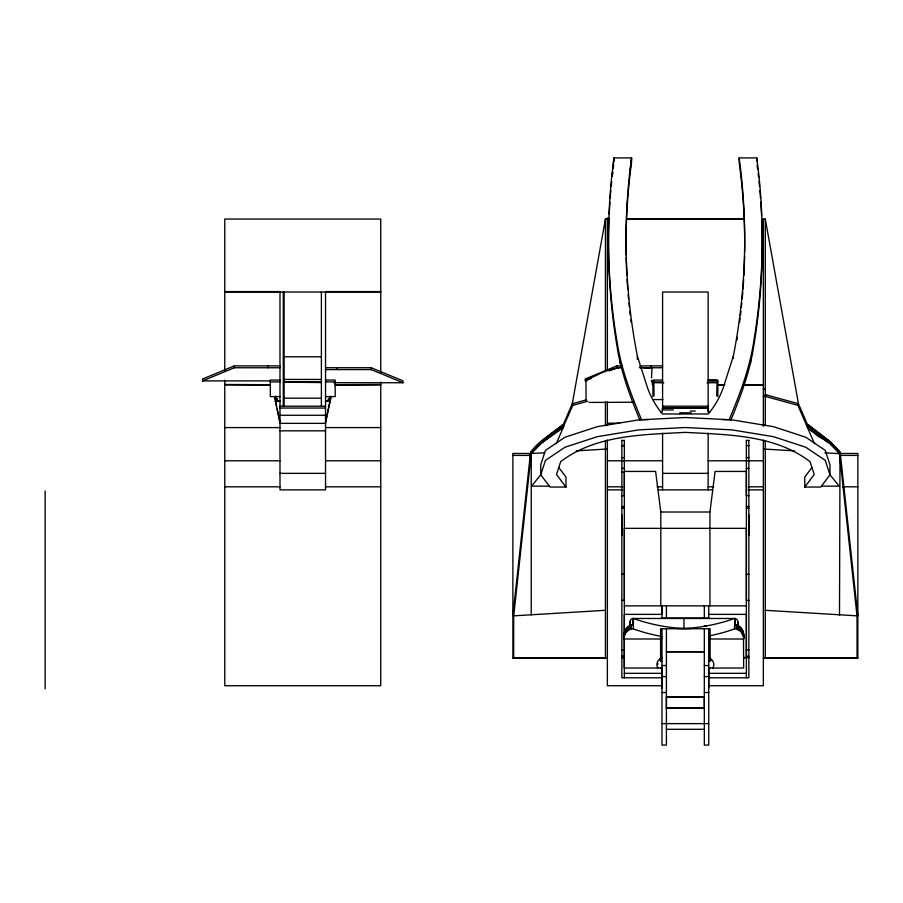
<?xml version="1.0" encoding="UTF-8"?>
<svg xmlns="http://www.w3.org/2000/svg" width="903" height="903" viewBox="0 0 903 903"><rect width="100%" height="100%" fill="white"/><g stroke="black" fill="none" stroke-linecap="round" stroke-linejoin="round"><path stroke-width="1.35" d="M621.862 535.513L621.874 521.742M621.862 514.857L621.874 520.252M661.73 638.997L624.244 638.997L624.345 614.367L661.989 614.367L661.989 605.857L661.989 618.397M624.345 446.138L624.345 444.445M624.244 637.789C623.059 632.292 626.987 624.323 633.387 625.169L633.387 628.939L640.645 631.344A178.489 177.598 0 0 0 657.531 635.644L661.809 636.468M624.391 636.604L624.673 631.671M624.673 635.441L625.102 630.554M625.102 634.312L625.655 629.493M625.655 633.251L626.343 628.499M626.343 632.258L627.134 631.366L627.134 627.596M627.134 631.366L628.036 630.565L628.036 626.795M628.036 630.565L629.03 629.876L629.03 626.118M630.046 621.862L630.046 625.881L630.046 621.862A3.623 3.601 0 0 1 632.901 618.386L640.645 620.892A178.489 177.598 0 0 0 679.101 628.228L683.447 628.522M629.03 629.876L630.091 629.312L630.091 625.553M630.091 629.312L631.22 628.883L631.22 625.124M631.22 628.883L631.502 625.045M661.989 688.052L661.989 668.818M661.989 628.748L661.989 745.088L666.403 745.088L666.403 628.612M666.403 708.392L666.403 697.251L704.329 697.229L704.329 708.392M708.742 628.748L708.742 745.088L704.329 745.088L704.329 628.612M708.742 688.052L708.742 668.818M710.356 635.644A178.489 177.598 0 0 0 727.231 631.344L734.478 628.939L734.974 618.386A3.623 3.601 0 0 1 737.841 621.862L737.841 625.869L737.841 621.862M734.974 618.386L734.974 625.079A3.612 3.601 0 0 1 735.742 625.339M708.934 638.997L743.643 638.997C744.682 633.15 741.668 624.379 734.5 625.169M746.375 657.655L746.375 614.367L708.742 614.367M746.375 470.756L746.375 495.645L748.858 495.645M748.858 535.513L748.858 514.857M624.244 635.227L624.244 668.039L661.989 668.039A44.518 11.118 -24.8 0 1 660.703 667.735M716.711 395.864L717.038 382.714L707.072 382.748M651.526 377.939L651.977 368.029L643.162 367.814M612.629 171.863L612.234 176.051L612.765 171.954M612.889 169.075L613.95 157.912L631.569 157.912L629.549 174.392A829.597 707.41 0 0 0 637.36 356.053L637.36 359.383M544.554 452.843L530.422 453.475L512.881 615.891L605.439 610.304M548.268 436.205L538.493 443.52L530.693 452.064L531.235 453.678L513.683 616.106L513.683 658.129L512.881 657.915L605.439 657.915M624.244 634.03L624.391 632.834M613.193 168.489L613.645 164.797M629.549 174.392L631.569 158.206L631.569 162.348A829.597 707.41 0 0 0 626.129 254.691M709.939 605.857L709.939 512.012L715.097 471.445L746.375 471.434M607.369 219.057L605.439 219.057L572.288 403.709L562.637 426.081M722.366 419.635L729.206 419.635C739.692 394.532 749.625 368.808 753.7 341.797A847.138 722.355 0 0 0 758.633 173.015L756.782 157.912L739.151 157.912A829.597 707.41 0 0 1 733.36 356.053L733.36 358.265M730.775 420.324C740.641 396.428 749.84 371.901 753.7 346.233A847.138 722.355 0 0 0 761.748 219.666M563.201 424.771L541.721 440.799M563.732 426.374L544.712 440.495L544.182 438.881L563.066 424.545L563.732 426.374L556.259 443.712M325.531 421.509L330.363 399.566L330.363 401.395L325.531 401.395M330.961 396.868L325.531 423.349L279.986 423.349L274.557 396.868M814.472 443.712L806.91 426.193L826.019 440.495L826.55 438.881L807.519 424.771M733.36 356.053L723.111 388.132A106.498 90.808 0 0 1 708.268 413.98L662.452 413.98A106.498 90.808 0 0 1 647.62 388.132L637.36 356.053M763.351 396.406L765.281 396.406L765.812 394.792M839.497 614.988L840.016 452.076L831.053 442.47L808.399 424.726L807.666 424.545L806.989 426.374L797.913 405.323L798.444 403.709L765.281 219.057L763.351 219.057M808.162 424.602L807.632 426.216L806.91 426.193M807.869 426.34L808.399 424.726M827.927 440.066C829.902 440.066 829.022 443.96 827.611 441.815L828.141 440.201L822.452 436.205M827.712 441.883C827.769 438.023 829.496 445.732 826.143 440.596L807.113 426.058M765.281 657.915L857.85 657.915L857.037 658.129L857.037 616.106L839.497 453.678L829.27 443.046L829.812 441.432M830.512 444.095L831.053 442.47M831.697 445.134L832.239 443.52M832.837 446.195L833.379 444.581M833.943 447.256L834.485 445.642M834.993 448.317L835.535 446.703M835.986 449.389L836.528 447.775M836.946 450.462L837.487 448.847M837.849 451.534L838.39 449.92M838.695 452.606L839.237 450.992M824.845 452.764L839.497 453.678L840.027 452.064M325.531 401.022L328.297 401.022L330.024 396.315M585.878 399.995L572.288 403.709L572.807 405.323L563.607 426.058M531.235 614.988L531.235 453.678L542.082 442.549L541.552 440.924L542.59 440.201L543.121 441.815L542.093 442.538L541.563 440.924L542.048 442.572M811.865 467.63L804.776 477.044L804.776 487.056L820.748 487.056L829.981 474.809L829.981 464.797L825.286 450.394L805.769 437.233L773.499 426.679L731.893 419.861L685.366 417.513L638.827 419.861L597.233 426.679L564.962 437.233L545.446 450.394L540.75 464.797L540.75 474.809L549.972 487.056L565.955 487.056L565.955 477.044L558.855 467.63M804.776 487.056L814.235 474.493L810.047 461.67C774.921 434.715 727.649 434.749 685.366 432.368C643.083 434.749 595.799 434.715 560.673 461.67L556.496 474.493L565.955 487.056M640.43 367.814L639.38 367.284M586.103 401.383L585.912 380.321L605.179 371.178L620.553 367.284M562.558 424.602L563.483 426.137L542.093 442.538L563.167 427.695M550.379 434.704L555.943 430.787M562.332 424.726L562.862 426.34M279.986 365.884L234.283 365.884L202.554 379.023L202.554 380.897L269.918 380.897M202.554 380.897L234.283 367.758L279.986 367.758M622.325 365.884L616.884 365.884L585.167 379.023L585.167 380.897L591.51 378.267M609.277 370.907L616.884 367.758L622.325 367.758M572.807 405.323L587.763 401.237M632.777 625.113L632.518 625.181A3.623 3.601 0 0 0 632.134 625.339M839.497 453.678L840.298 453.475L857.85 615.891L765.281 610.304M766.094 657.915L765.281 658.129L765.281 440.698M661.086 412.208C663.773 412.682 660.838 408.224 663.095 408.348L707.275 408.201C709.408 408.269 706.778 412.942 710.006 411.937M631.502 628.804L631.931 628.781A5.441 5.418 0 0 1 633.387 628.939M684.44 628.522L688.786 628.228A178.489 177.598 0 0 0 727.231 620.892L734.5 618.476L633.387 618.476L633.387 625.169M576.204 450.845L607.369 449.005M691.179 412.818L680.219 412.84M335.194 384.712L380.75 384.475M335.194 385.152L380.75 384.915M717.806 384.892L724.703 384.859M744.027 384.757L763.351 384.655M717.806 385.152L724.703 385.118M744.027 385.017L763.351 384.915M589.027 402.433L633.737 402.23M662.847 409.973L673.367 409.917M690.185 411.079L695.231 411.046M626.874 218.797L743.858 218.797M626.874 219.057L743.858 219.057M224.768 291.579L279.986 291.579L279.986 489.866L325.531 489.866L325.531 291.579L380.75 291.579M224.768 292.03L380.75 292.03M284.129 356.787L321.389 356.787M640.013 365.884L662.588 365.884M325.531 367.724L371.235 367.724L402.964 380.863L402.964 382.737L333.986 382.737M640.013 367.758L662.588 367.758M325.531 369.598L371.235 369.598L402.964 382.737M284.129 379.429L321.389 379.429M279.986 380.061L270.324 380.061L270.324 396.598L279.986 396.598M325.531 380.061L335.194 380.061L335.194 396.598L325.531 396.598M662.588 380.061L652.925 380.061L652.925 396.598M708.144 380.061L717.806 380.061L717.806 396.598M708.144 380.344L716.418 380.344M651.277 380.897L653.772 380.897M270.324 381.901L279.986 381.901M284.129 381.901L321.389 381.901M325.531 381.901L335.194 381.901M652.925 381.901L662.588 381.901M708.144 381.901L717.806 381.901M284.129 382.183L321.491 382.545M763.351 388.9L765.281 388.9M654.065 395.909L653.874 382.714L663.84 382.77M284.129 398.2L321.389 398.2M274.557 398.697L277.266 398.697M328.252 398.697L330.961 398.697M654.02 399.589L662.983 399.589M275.494 396.315L277.221 401.022L279.986 401.022M275.155 401.395L279.986 401.395M279.986 406.181L325.531 406.181M662.588 406.181L708.144 406.181M279.986 408.043L325.531 408.043M662.588 408.043L708.144 408.043M279.986 415.267L325.531 415.267M648.365 419.635L641.514 419.635C631.028 394.532 621.106 368.808 617.031 341.797A847.138 722.355 0 0 1 612.099 173.015L613.95 157.912L613.95 161.231M607.369 423.191L619.593 423.191M763.351 425.482L765.281 425.482L765.281 219.057M224.768 427.582L279.986 427.582M325.531 427.582L380.75 427.582M279.986 430.833L325.531 430.833M621.862 440.438L624.345 440.438M746.375 440.438L748.858 440.438M621.862 445.687L624.345 445.687M746.375 445.687L748.858 445.687M763.351 449.005L794.516 450.845M531.111 453.475L512.881 453.475L512.881 658.129L607.369 658.129M839.587 453.475L857.85 453.475L857.85 658.129L763.351 658.129M512.881 455.405L531.111 455.405M839.621 455.405L857.85 455.405M621.862 457.64L624.345 457.64M746.375 457.64L748.858 457.64M224.768 460.79L279.986 460.79M325.531 460.79L380.75 460.79M607.369 460.79L662.588 460.79M708.144 460.79L763.351 460.79M621.862 468.386L624.345 468.386M746.375 468.386L748.858 468.386M621.862 472.337L623.341 472.337M279.986 473.353L325.531 473.353M662.588 473.353L708.144 473.353M549.284 486.141L531.54 486.141L540.75 474.809L545.446 460.406L564.962 447.245L597.233 436.691L638.827 429.873L685.366 427.525L731.893 429.873L773.499 436.691L805.769 447.245L825.286 460.406L829.981 474.809L839.18 486.141L821.437 486.141M224.768 486.819L279.986 486.819M325.531 486.819L380.75 486.819M607.369 486.819L622.562 486.819M657.068 486.819L662.588 486.819M708.144 486.819L713.663 486.819M748.169 486.819L763.351 486.819M842.42 486.819L857.85 486.819M607.369 489.866L622.562 489.866M658.445 489.866L712.275 489.866M748.169 489.866L763.351 489.866M621.862 495.645L624.345 495.645L624.357 471.434L655.623 471.434L660.793 512.001L660.793 605.857M621.862 506.549L624.345 506.549M746.375 506.549L748.858 506.549M621.862 508.186L624.345 508.186M746.375 508.186L748.858 508.186M660.793 512.012L709.939 512.012M621.862 574.285L624.345 574.285M746.375 574.285L748.858 574.285M621.862 600.427L624.345 600.427L624.357 528.345L746.375 528.345L746.375 600.427L748.858 600.427M624.357 605.857L746.375 605.857M661.989 618.024L708.742 618.024M704.329 626.039L706.53 626.039M677.036 628.533L690.851 628.533M660.601 636.626L661.989 636.626M708.742 636.626L710.119 636.626M621.862 649.979L624.345 649.979M746.375 649.979L748.858 649.979M666.403 651.695L704.329 651.695M666.403 651.842L704.329 651.842M621.862 656.221L624.345 656.221M748.858 656.221L746.375 656.221L746.375 440.325M743.575 657.497L746.375 657.497L746.375 677.803M621.862 657.655L624.345 657.655M743.587 657.655L748.858 657.655M660.601 658.061L661.989 658.061M708.742 658.061L710.119 658.061M661.989 661.402L660.601 661.402L660.601 628.748L710.119 628.748L710.119 661.402L708.742 661.402M661.989 665.545L666.403 665.545M704.329 665.545L708.742 665.545M624.345 673.333L661.989 673.333M708.742 673.333L746.375 673.333M661.989 676.584L666.403 676.584M704.329 676.584L708.742 676.584M661.989 677.803L621.862 677.803L621.862 440.325M708.742 677.803L748.858 677.803L748.858 440.325M661.685 685.727L607.369 685.727L607.369 440.043M709.036 685.727L763.351 685.727L763.351 440.043M661.989 692.499L666.403 692.499M704.329 692.499L708.742 692.499M666.403 696.676L704.329 696.676M666.403 707.918L704.329 707.918M666.403 708.065L704.329 708.065M661.989 723.619L708.742 723.619M666.403 729.308L704.329 729.308M224.768 384.475L270.324 384.712M224.768 384.915L270.324 385.152M743.496 636.604L740.742 631.366L735.956 628.781A5.441 5.418 0 0 0 734.5 628.939M586.6 381.089L585.663 380.569M736.374 628.759L736.667 625.124M604.626 657.915L605.439 658.129L605.439 440.698M765.281 394.656L798.444 403.709L808.095 426.081M765.281 396.406L797.913 405.323M651.639 380.648L652.858 381.416M807.564 427.695L818.75 436.781A39.19 18.489 18.5 0 1 825.635 440.529L827.611 441.815M814.788 430.787L820.353 434.704M807.711 427.796L827.362 441.646M828.243 440.269L829.214 440.957L828.672 442.572L829.27 443.046M828.48 442.414L826.143 440.596M639.956 420.324C630.091 396.428 620.88 371.901 617.031 346.233A847.138 722.355 0 0 1 609.04 218.255M540.908 441.432L541.45 443.046M539.678 442.47L540.22 444.095M538.493 443.52L539.035 445.134M537.341 444.581L537.883 446.195M536.247 445.642L536.788 447.256M535.197 446.703L535.739 448.317M534.192 447.775L534.734 449.389M533.244 448.847L533.786 450.462M532.341 449.92L532.883 451.534M531.495 450.992L532.036 452.606M530.693 452.064L531.235 453.678M542.59 440.201L543.121 441.815M542.489 440.269L543.019 441.883M275.449 400.932L276.657 406.418M277.266 409.172L278.474 414.658M279.072 417.4L279.986 421.509M757.12 165.091L757.617 169.211M758.125 173.331L758.633 177.451M743.496 632.834L743.643 668.039L708.742 668.039A44.518 11.118 24.8 0 0 710.018 667.735M652.113 381.946L652.44 384.701M840.332 455.405L840.298 453.475L840.298 461.896M743.643 634.03L743.643 638.997M743.203 631.671L743.214 635.441M742.785 630.554L742.785 634.312M742.221 629.493L742.221 633.251M741.544 628.499L741.544 632.258M740.742 627.596L740.742 631.366M739.85 626.795L739.85 630.565M738.857 626.118L738.857 629.876M737.796 625.553L737.796 629.312M736.374 625.045L736.374 628.804M763.351 218.797L763.351 426.182M756.782 157.912L756.782 160.96M750.562 359.067L750.562 363.491M739.151 157.912L739.151 162.348A829.597 707.41 0 0 1 744.648 251.926M708.742 605.857L708.742 618.397M708.144 412.186L708.144 292.03L662.588 292.03L662.588 409.24M708.144 433.124L708.144 489.866M704.329 605.857L704.329 618.024M683.943 618.476L683.943 628.522M666.403 605.857L666.403 618.024M662.588 433.124L662.588 489.866M650.894 365.884L650.894 367.758M632.901 618.386L632.913 625.079M624.345 440.325L624.345 677.803M620.169 359.067L620.169 363.491M616.884 365.884L616.884 367.758M607.369 217.905L607.369 370.343M607.369 401.948L607.369 425.482L605.439 425.482L605.439 401.948M605.439 219.057L605.439 371.776M530.422 453.475L530.422 461.896M380.75 373.12L380.75 219.057L224.768 219.057L224.768 371.325M380.75 382.104L380.75 685.727L224.768 685.727L224.768 380.253M371.235 367.724L371.235 369.598M337.225 367.724L337.225 369.598M328.297 399.182L328.297 401.022M321.389 292.03L321.389 406.485M284.129 292.03L284.129 406.485M283.294 292.03L283.294 406.181M277.221 399.182L277.221 401.022M268.293 365.884L268.293 367.758M234.283 365.884L234.283 367.758M45.15 490.939L45.15 688.775M609.232 214.022A847.138 722.355 0 0 1 609.92 202.114M610.202 198.208A847.138 722.355 0 0 1 610.823 190.42M611.184 186.526A847.138 722.355 0 0 1 611.692 181.334M759.039 181.334A847.138 722.355 0 0 1 759.547 186.526M759.897 190.42A847.138 722.355 0 0 1 760.529 198.208M760.8 202.114A847.138 722.355 0 0 1 761.568 215.433M744.58 256.068A829.597 707.41 0 0 1 743.88 275.392M743.643 279.524A829.597 707.41 0 0 1 743 289.186M742.785 291.94A829.597 707.41 0 0 1 742.198 298.825M741.803 302.956A829.597 707.41 0 0 1 741.386 307.076M740.945 311.208A829.597 707.41 0 0 1 740.46 315.328M740.133 318.07A829.597 707.41 0 0 1 739.602 322.19M737.446 337.27A829.597 707.41 0 0 1 737.017 340.013M631.118 322.19A829.597 707.41 0 0 1 630.768 319.448M630.26 315.328A829.597 707.41 0 0 1 629.786 311.208M629.335 307.076A829.597 707.41 0 0 1 628.917 302.956M628.533 298.825A829.597 707.41 0 0 1 628.161 294.694M627.732 289.186A829.597 707.41 0 0 1 627.077 279.524M626.851 275.392A829.597 707.41 0 0 1 626.185 257.445M657.756 664.439A44.518 11.118 -24.8 0 1 657.869 663.457M659.653 659.958A44.518 11.118 -24.8 0 1 660.703 658.626M736.442 625.756A3.612 3.601 0 0 1 737.017 626.321M710.018 658.626A44.518 11.118 24.8 0 1 711.079 659.958M657.847 668.039A27.824 12.935 0 0 1 661.989 657.226M709.848 658.016A27.824 12.935 0 0 1 712.885 668.039M679.666 413.314L679.632 414.138L679.722 413.235"/></g></svg>
